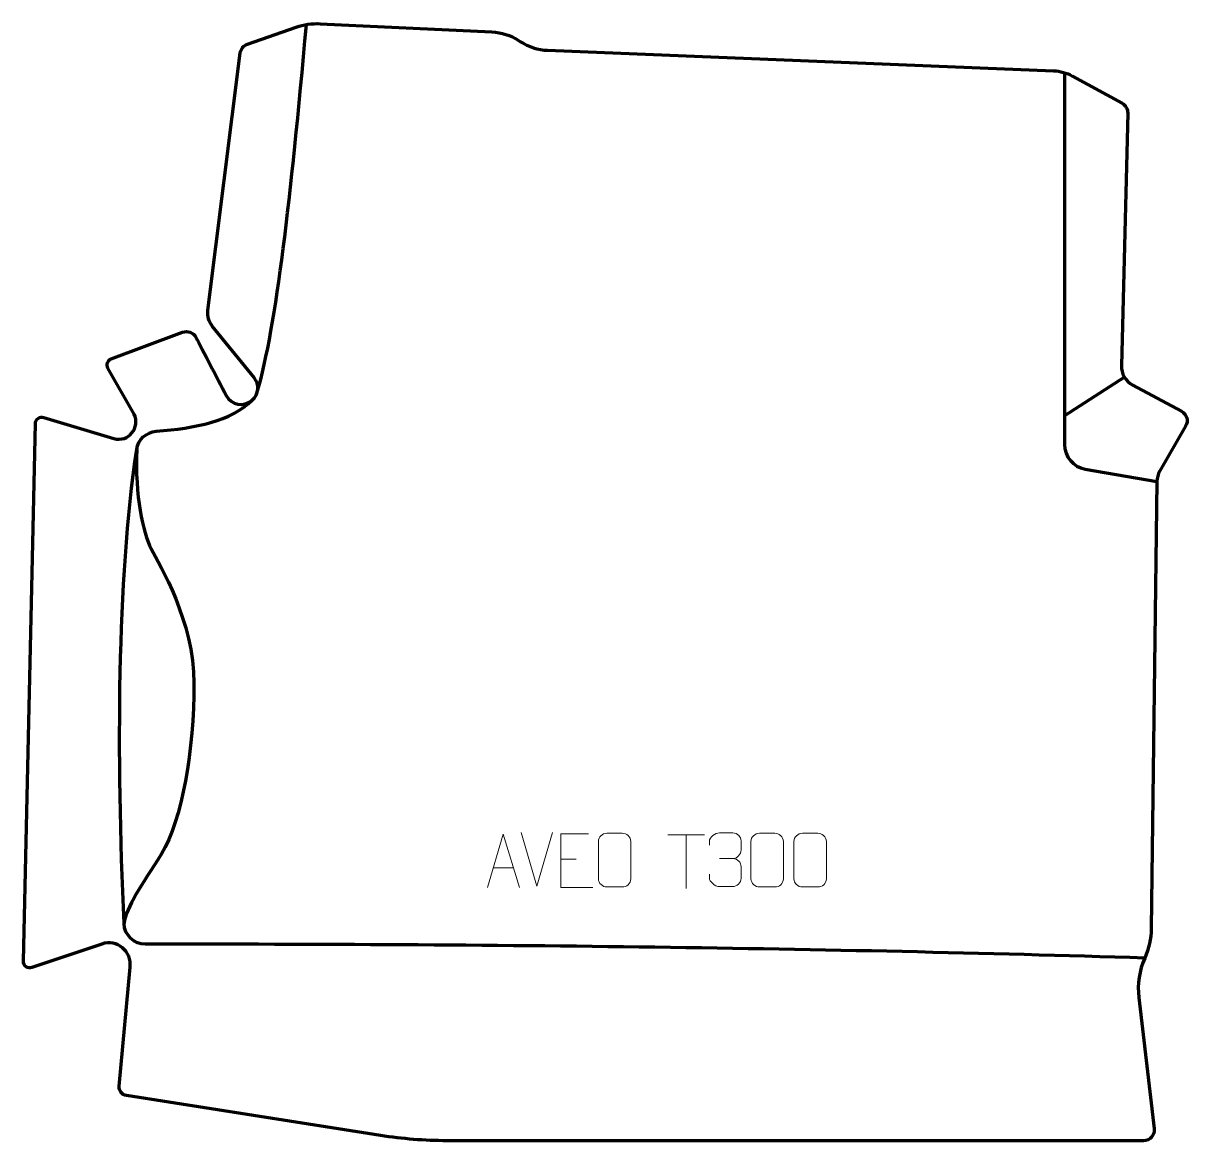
# Model space of a CAD drawing. Header units: millimetres. Extents: x -271 to 272, y -260 to 260.
import ezdxf

# ---------------------------------------------------------------- set-up
doc = ezdxf.new("R2010")
doc.units = ezdxf.units.MM
doc.header["$MEASUREMENT"] = 0
for name, color, linetype in [('layer 1', 7, 'Continuous'), ('layer 2', 7, 'Continuous'), ('layer 3', 7, 'Continuous')]:
    doc.layers.add(name, color=color, linetype=linetype)

msp = doc.modelspace()

# ---------------------------------------------------------------- linework, layer by layer
at = {"layer": 'layer 1', "color": 250, "lineweight": 9}
for points, knots in [([(-54.8239, -142.2065), (-54.8239, -142.2065), (-47.4529, -117.253), (-47.4529, -117.253), (-47.4529, -117.253), (-47.4529, -117.253), (-39.883, -142.2065), (-39.883, -142.2065)], [0, 0, 0, 0, 0.33333333, 0.33333333, 0.33333333, 0.33333333, 1, 1, 1, 1]), ([(-7.7809, -117.1446), (-7.7809, -117.1446), (-20.6548, -117.1446), (-20.6548, -117.1446), (-20.6548, -117.1446), (-20.6548, -117.1446), (-20.6548, -142.0982), (-20.6548, -142.0982), (-20.6548, -142.0982), (-20.6548, -142.0982), (-5.789, -142.0982), (-5.789, -142.0982)], [0, 0, 0, 0, 0.25, 0.25, 0.25, 0.25, 0.5, 0.5, 0.5, 0.5, 1, 1, 1, 1]), ([(0.7864, -116.8974), (3.1525, -116.8974), (5.519, -116.8974), (7.8855, -116.8974), (7.8855, -116.8974), (9.866, -116.8618), (11.892, -118.3561), (11.9191, -120.7982), (11.9191, -120.7982), (11.9187, -126.5556), (11.9187, -132.3134), (11.9191, -138.0716), (11.9191, -138.0716), (11.777, -140.3992), (10.0706, -141.8815), (7.8855, -141.8923), (7.8855, -141.8923), (5.5131, -141.8919), (3.1407, -141.8919), (0.7687, -141.8923), (0.7687, -141.8923), (-1.1898, -141.9979), (-3.1962, -140.11), (-3.1848, -138.089), (-3.1848, -138.089), (-3.1844, -132.3084), (-3.1844, -126.5281), (-3.1848, -120.7483), (-3.1848, -120.7483), (-3.1805, -118.6063), (-1.4034, -116.8838), (0.7864, -116.8974)], [0, 0, 0, 0, 0.11111111, 0.11111111, 0.11111111, 0.11111111, 0.22222222, 0.22222222, 0.22222222, 0.22222222, 0.33333333, 0.33333333, 0.33333333, 0.33333333, 0.44444444, 0.44444444, 0.44444444, 0.44444444, 0.55555556, 0.55555556, 0.55555556, 0.55555556, 0.66666667, 0.66666667, 0.66666667, 0.66666667, 0.77777778, 0.77777778, 0.77777778, 0.77777778, 1, 1, 1, 1]), ([(48.4777, -122.4261), (48.4777, -122.4261), (48.4777, -120.5689), (48.4777, -120.5689), (48.4777, -120.5689), (48.4634, -118.827), (51.1279, -116.7089), (53.187, -116.7316), (53.187, -116.7316), (55.2511, -116.7316), (57.3151, -116.7316), (59.3788, -116.7316), (59.3788, -116.7316), (61.5733, -116.7228), (63.1716, -118.5696), (63.216, -120.4817), (63.216, -120.4817), (63.2156, -121.9168), (63.2156, -123.3519), (63.216, -124.7874), (63.216, -124.7874), (63.1674, -126.4409), (61.5648, -128.6709), (59.3665, -128.6609), (59.3665, -128.6609), (61.5702, -128.6721), (63.1782, -130.4753), (63.2322, -132.5348), (63.2322, -132.5348), (63.2318, -134.3195), (63.2318, -136.1042), (63.2322, -137.8893), (63.2322, -137.8893), (63.2423, -139.9507), (61.1874, -141.7138), (59.3665, -141.7057), (59.3665, -141.7057), (57.3012, -141.7054), (55.236, -141.7054), (53.1704, -141.7057), (53.1704, -141.7057), (51.0018, -141.6942), (48.4708, -139.294), (48.4522, -137.8322), (48.4522, -137.8322), (48.4522, -137.8322), (48.4522, -135.9236), (48.4522, -135.9236)], [0, 0, 0, 0, 0.07692308, 0.07692308, 0.07692308, 0.07692308, 0.15384615, 0.15384615, 0.15384615, 0.15384615, 0.23076923, 0.23076923, 0.23076923, 0.23076923, 0.30769231, 0.30769231, 0.30769231, 0.30769231, 0.38461538, 0.38461538, 0.38461538, 0.38461538, 0.46153846, 0.46153846, 0.46153846, 0.46153846, 0.53846154, 0.53846154, 0.53846154, 0.53846154, 0.61538462, 0.61538462, 0.61538462, 0.61538462, 0.69230769, 0.69230769, 0.69230769, 0.69230769, 0.76923077, 0.76923077, 0.76923077, 0.76923077, 0.84615385, 0.84615385, 0.84615385, 0.84615385, 1, 1, 1, 1]), ([(71.7864, -116.8974), (74.1525, -116.8974), (76.519, -116.8974), (78.8855, -116.8974), (78.8855, -116.8974), (80.866, -116.8618), (82.892, -118.3561), (82.9191, -120.7982), (82.9191, -120.7982), (82.9187, -126.5556), (82.9187, -132.3134), (82.9191, -138.0716), (82.9191, -138.0716), (82.777, -140.3992), (81.0706, -141.8815), (78.8855, -141.8923), (78.8855, -141.8923), (76.5131, -141.8919), (74.1407, -141.8919), (71.7687, -141.8923), (71.7687, -141.8923), (69.8102, -141.9979), (67.8038, -140.11), (67.8152, -138.089), (67.8152, -138.089), (67.8156, -132.3084), (67.8156, -126.5281), (67.8152, -120.7483), (67.8152, -120.7483), (67.8195, -118.6063), (69.5966, -116.8838), (71.7864, -116.8974)], [0, 0, 0, 0, 0.11111111, 0.11111111, 0.11111111, 0.11111111, 0.22222222, 0.22222222, 0.22222222, 0.22222222, 0.33333333, 0.33333333, 0.33333333, 0.33333333, 0.44444444, 0.44444444, 0.44444444, 0.44444444, 0.55555556, 0.55555556, 0.55555556, 0.55555556, 0.66666667, 0.66666667, 0.66666667, 0.66666667, 0.77777778, 0.77777778, 0.77777778, 0.77777778, 1, 1, 1, 1]), ([(91.7864, -116.8974), (94.1525, -116.8974), (96.519, -116.8974), (98.8855, -116.8974), (98.8855, -116.8974), (100.866, -116.8618), (102.892, -118.3561), (102.9191, -120.7982), (102.9191, -120.7982), (102.9187, -126.5556), (102.9187, -132.3134), (102.9191, -138.0716), (102.9191, -138.0716), (102.777, -140.3992), (101.0706, -141.8815), (98.8855, -141.8923), (98.8855, -141.8923), (96.5131, -141.8919), (94.1407, -141.8919), (91.7687, -141.8923), (91.7687, -141.8923), (89.8102, -141.9979), (87.8038, -140.11), (87.8152, -138.089), (87.8152, -138.089), (87.8156, -132.3084), (87.8156, -126.5281), (87.8152, -120.7483), (87.8152, -120.7483), (87.8195, -118.6063), (89.5966, -116.8838), (91.7864, -116.8974)], [0, 0, 0, 0, 0.11111111, 0.11111111, 0.11111111, 0.11111111, 0.22222222, 0.22222222, 0.22222222, 0.22222222, 0.33333333, 0.33333333, 0.33333333, 0.33333333, 0.44444444, 0.44444444, 0.44444444, 0.44444444, 0.55555556, 0.55555556, 0.55555556, 0.55555556, 0.66666667, 0.66666667, 0.66666667, 0.66666667, 0.77777778, 0.77777778, 0.77777778, 0.77777778, 1, 1, 1, 1])]:
    msp.add_open_spline(points, degree=3, knots=knots, dxfattribs=at)
for points in [[(-31.8311, -141.5011), (-31.8311, -141.5011), (-39.1529, -116.5475), (-39.1529, -116.5475)], [(-24.5092, -116.5475), (-24.5092, -116.5475), (-31.831, -141.5011), (-31.831, -141.5011)], [(29.1584, -117.6871), (29.1584, -117.6871), (46.1456, -117.6871), (46.1456, -117.6871)], [(37.6522, -142.6171), (37.6522, -142.6171), (37.6522, -117.6636), (37.6522, -117.6636)], [(-20.6548, -129.0243), (-20.6548, -129.0243), (-13.4867, -129.0243), (-13.4867, -129.0243)], [(53.1874, -128.6713), (53.1874, -128.6713), (59.3838, -128.6713), (59.3838, -128.6713)], [(-52.1013, -132.9571), (-52.1013, -132.9571), (-42.6056, -132.9571), (-42.6056, -132.9571)]]:
    msp.add_open_spline(points, degree=3, dxfattribs=at)
at = {"layer": 'layer 2', "color": 12, "lineweight": 200}
msp.add_open_spline([(-164.3522, 84.7317), (-164.3522, 84.7317), (-164.519, 84.5899), (-164.519, 84.5899), (-164.519, 84.5899), (-168.3245, 81.349), (-174.0973, 82.4719), (-176.3995, 86.8728), (-176.3995, 86.8728), (-180.7973, 95.2787), (-187.3043, 107.7124), (-190.5819, 113.976), (-190.5819, 113.976), (-191.7521, 116.2119), (-194.394, 117.224), (-196.7527, 116.342), (-196.7527, 116.342), (-196.7527, 116.342), (-229.9156, 103.9425), (-229.9156, 103.9425), (-229.9156, 103.9425), (-231.6639, 103.2889), (-232.4002, 101.2088), (-231.4543, 99.5946), (-231.4543, 99.5946), (-231.4543, 99.5946), (-219.346, 78.2255), (-219.346, 78.2255), (-219.346, 78.2255), (-216.1625, 71.9612), (-221.9721, 64.9074), (-228.7013, 66.8664), (-228.7013, 66.8664), (-228.7013, 66.8664), (-261.3174, 76.6676), (-261.3174, 76.6676), (-261.3174, 76.6676), (-263.2265, 77.2811), (-265.1867, 75.8791), (-265.2318, 73.8676), (-265.2318, 73.8676), (-265.2318, 73.8676), (-270.8225, -176.5021), (-270.8225, -176.5021), (-270.8225, -176.5021), (-270.8692, -178.5976), (-268.821, -180.099), (-266.8461, -179.4164), (-266.8461, -179.4164), (-266.8461, -179.4164), (-234.3165, -168.483), (-234.3165, -168.483), (-234.3165, -168.483), (-227.3156, -166.063), (-220.2131, -171.8532), (-221.1385, -179.2269), (-221.1385, -179.2269), (-221.1385, -179.2269), (-226.2079, -234.5411), (-226.2079, -234.5411), (-226.2079, -234.5411), (-226.4781, -236.6944), (-224.9943, -238.6735), (-222.8579, -239.009), (-222.8579, -239.009), (-222.8579, -239.009), (-104.605, -257.5856), (-104.605, -257.5856), (-104.605, -257.5856), (-94.3737, -259.1925), (-84.0332, -260), (-73.6774, -260), (-73.6774, -260), (-73.6774, -260), (250.5794, -260), (250.5794, -260), (250.5794, -260), (253.5731, -260), (255.8961, -257.3774), (255.5447, -254.3933), (255.5447, -254.3933), (255.5447, -254.3933), (248.3615, -193.3536), (248.3615, -193.3536), (248.3615, -193.3536), (247.6273, -187.1143), (248.5739, -180.7918), (251.1026, -175.0444), (251.1026, -175.0444), (251.1026, -175.0444), (251.1255, -174.9918), (251.1255, -174.9918), (251.1255, -174.9918), (253.0312, -170.6603), (254.0444, -165.9875), (254.1051, -161.2536), (254.1051, -161.2536), (254.1051, -161.2536), (256.7689, 46.8759), (256.7689, 46.8759), (256.7689, 46.8759), (256.7908, 48.5999), (257.2547, 50.289), (258.1165, 51.7805), (258.1165, 51.7805), (258.1165, 51.7805), (270.148, 72.6107), (270.148, 72.6107), (270.148, 72.6107), (271.5651, 75.0642), (270.6764, 78.2082), (268.1865, 79.5491), (268.1865, 79.5491), (268.1865, 79.5491), (245.4916, 91.7711), (245.4916, 91.7711), (245.4916, 91.7711), (242.1656, 93.5621), (240.1284, 97.08), (240.2232, 100.8671), (240.2232, 100.8671), (240.2232, 100.8671), (243.1711, 218.3925), (243.1711, 218.3925), (243.1711, 218.3925), (243.218, 220.2718), (242.215, 222.0198), (240.5714, 222.9215), (240.5714, 222.9215), (240.5714, 222.9215), (217.4828, 235.5926), (217.4828, 235.5926), (217.4828, 235.5926), (214.7799, 237.076), (211.7717, 237.9128), (208.6934, 238.0373), (208.6934, 238.0373), (208.6934, 238.0373), (-26.8387, 247.569), (-26.8387, 247.569), (-26.8387, 247.569), (-31.3006, 247.7497), (-35.6324, 249.1262), (-39.3849, 251.5557), (-39.3849, 251.5557), (-39.3849, 251.5557), (-40.3536, 252.183), (-40.3536, 252.183), (-40.3536, 252.183), (-44.0553, 254.5797), (-48.3225, 255.9528), (-52.7227, 256.162), (-52.7227, 256.162), (-52.7227, 256.162), (-132.6682, 259.9663), (-132.6682, 259.9663), (-132.6682, 259.9663), (-136.4813, 260.1477), (-140.2945, 259.597), (-143.902, 258.3436), (-143.902, 258.3436), (-143.902, 258.3436), (-166.5807, 250.4646), (-166.5807, 250.4646), (-166.5807, 250.4646), (-168.3795, 249.8399), (-169.6685, 248.2441), (-169.9063, 246.3488), (-169.9063, 246.3488), (-169.9063, 246.3488), (-184.9205, 126.5539), (-184.9205, 126.5539), (-184.9205, 126.5539), (-185.262, 123.8269), (-184.4746, 121.0784), (-182.7418, 118.9505), (-182.7418, 118.9505), (-182.7418, 118.9505), (-163.4007, 95.1987), (-163.4007, 95.1987), (-163.4007, 95.1987), (-160.8223, 92.0325), (-161.2455, 87.3772), (-164.3522, 84.7317)], degree=3, knots=[0, 0, 0, 0, 0.0212766, 0.0212766, 0.0212766, 0.0212766, 0.04255319, 0.04255319, 0.04255319, 0.04255319, 0.06382979, 0.06382979, 0.06382979, 0.06382979, 0.08510638, 0.08510638, 0.08510638, 0.08510638, 0.10638298, 0.10638298, 0.10638298, 0.10638298, 0.12765957, 0.12765957, 0.12765957, 0.12765957, 0.14893617, 0.14893617, 0.14893617, 0.14893617, 0.17021277, 0.17021277, 0.17021277, 0.17021277, 0.19148936, 0.19148936, 0.19148936, 0.19148936, 0.21276596, 0.21276596, 0.21276596, 0.21276596, 0.23404255, 0.23404255, 0.23404255, 0.23404255, 0.25531915, 0.25531915, 0.25531915, 0.25531915, 0.27659574, 0.27659574, 0.27659574, 0.27659574, 0.29787234, 0.29787234, 0.29787234, 0.29787234, 0.31914894, 0.31914894, 0.31914894, 0.31914894, 0.34042553, 0.34042553, 0.34042553, 0.34042553, 0.36170213, 0.36170213, 0.36170213, 0.36170213, 0.38297872, 0.38297872, 0.38297872, 0.38297872, 0.40425532, 0.40425532, 0.40425532, 0.40425532, 0.42553191, 0.42553191, 0.42553191, 0.42553191, 0.44680851, 0.44680851, 0.44680851, 0.44680851, 0.46808511, 0.46808511, 0.46808511, 0.46808511, 0.4893617, 0.4893617, 0.4893617, 0.4893617, 0.5106383, 0.5106383, 0.5106383, 0.5106383, 0.53191489, 0.53191489, 0.53191489, 0.53191489, 0.55319149, 0.55319149, 0.55319149, 0.55319149, 0.57446809, 0.57446809, 0.57446809, 0.57446809, 0.59574468, 0.59574468, 0.59574468, 0.59574468, 0.61702128, 0.61702128, 0.61702128, 0.61702128, 0.63829787, 0.63829787, 0.63829787, 0.63829787, 0.65957447, 0.65957447, 0.65957447, 0.65957447, 0.68085106, 0.68085106, 0.68085106, 0.68085106, 0.70212766, 0.70212766, 0.70212766, 0.70212766, 0.72340426, 0.72340426, 0.72340426, 0.72340426, 0.74468085, 0.74468085, 0.74468085, 0.74468085, 0.76595745, 0.76595745, 0.76595745, 0.76595745, 0.78723404, 0.78723404, 0.78723404, 0.78723404, 0.80851064, 0.80851064, 0.80851064, 0.80851064, 0.82978723, 0.82978723, 0.82978723, 0.82978723, 0.85106383, 0.85106383, 0.85106383, 0.85106383, 0.87234043, 0.87234043, 0.87234043, 0.87234043, 0.89361702, 0.89361702, 0.89361702, 0.89361702, 0.91489362, 0.91489362, 0.91489362, 0.91489362, 0.93617021, 0.93617021, 0.93617021, 0.93617021, 0.95744681, 0.95744681, 0.95744681, 0.95744681, 1, 1, 1, 1], dxfattribs=at)
at = {"layer": 'layer 3', "color": 142, "lineweight": 200}
for points in [[(-162.1139, 88.027), (-152.6683, 120.4991), (-146.5684, 177.8618), (-139.058, 259.5842)], [(241.7026, 95.3578), (241.7026, 95.3578), (213.7718, 77.497), (213.7718, 77.497)]]:
    msp.add_open_spline(points, degree=3, dxfattribs=at)
for points, knots in [([(213.7719, 237.165), (213.7719, 237.165), (213.7719, 64.1), (213.7719, 64.1), (213.7719, 64.1), (213.7719, 58.4396), (217.833, 53.6024), (223.3907, 52.6421), (223.3907, 52.6421), (223.3907, 52.6421), (256.7688, 46.8759), (256.7688, 46.8759)], [0, 0, 0, 0, 0.25, 0.25, 0.25, 0.25, 0.5, 0.5, 0.5, 0.5, 1, 1, 1, 1]), ([(251.1256, -174.9916), (102.2584, -170.3361), (-53.2341, -168.3806), (-213.984, -168.5676), (-213.984, -168.5676), (-219.3465, -168.5743), (-223.7641, -164.3357), (-223.993, -158.9583), (-223.993, -158.9583), (-227.4033, -78.8678), (-227.2368, -0.82), (-218.1037, 61.7407), (-218.1037, 61.7407), (-217.4275, 66.3726), (-213.6259, 69.8895), (-208.976, 70.2549), (-208.976, 70.2549), (-190.7539, 71.6857), (-174.2143, 74.9116), (-164.352, 84.7319)], [0, 0, 0, 0, 0.16666667, 0.16666667, 0.16666667, 0.16666667, 0.33333333, 0.33333333, 0.33333333, 0.33333333, 0.5, 0.5, 0.5, 0.5, 0.66666667, 0.66666667, 0.66666667, 0.66666667, 1, 1, 1, 1]), ([(-218.1036, 61.7405), (-218.9004, 40.1474), (-215.3378, 23.1135), (-211.3535, 15.5157), (-211.3535, 15.5157), (-207.3693, 7.9183), (-191.459, -18.2512), (-191.4336, -47.0534), (-191.4336, -47.0534), (-191.4068, -77.8438), (-197.01, -110.8459), (-206.5723, -126.4411), (-206.5723, -126.4411), (-216.1347, -142.0362), (-222.7976, -150.5609), (-223.9928, -158.9583)], [0, 0, 0, 0, 0.2, 0.2, 0.2, 0.2, 0.4, 0.4, 0.4, 0.4, 0.6, 0.6, 0.6, 0.6, 1, 1, 1, 1])]:
    msp.add_open_spline(points, degree=3, knots=knots, dxfattribs=at)

doc.saveas('drawing.dxf')
